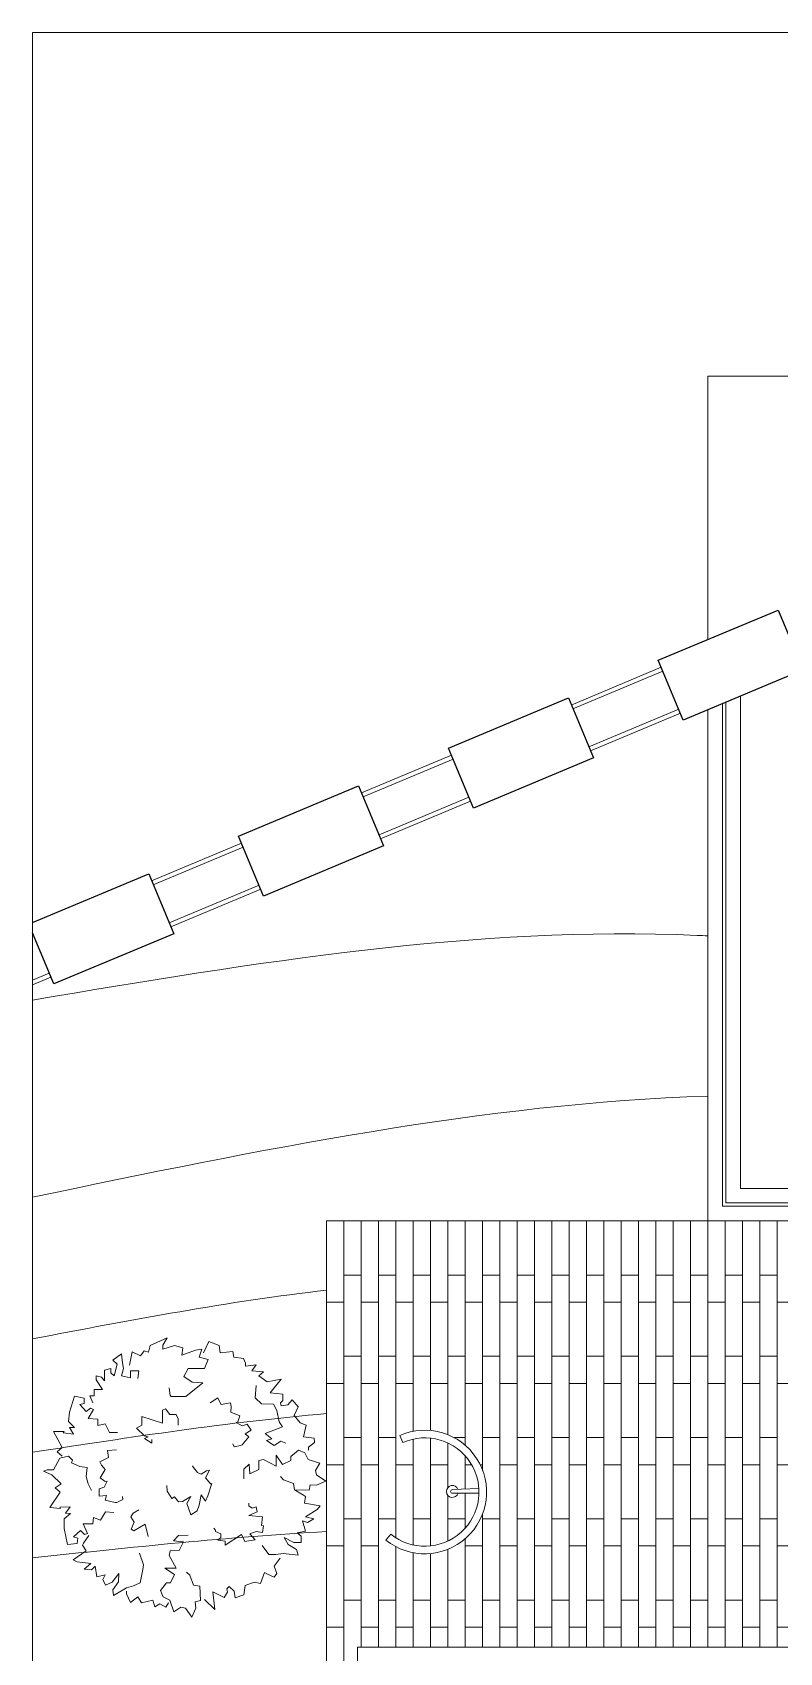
# Model space of a CAD drawing. Header units: millimetres. Extents: x 19901 to 32113, y 13732 to 21214.
# Drawn here: x 26358 to 27047, y 16444 to 17939 of the extents above; entities that cross this region are included whole.
import ezdxf

# ---------------------------------------------------------------- set-up
doc = ezdxf.new("R2010")
doc.units = ezdxf.units.MM
doc.layers.get('0').update_dxf_attribs({"lineweight": 18})
for name, color, linetype, lineweight in [('A-FURN', 9, 'Continuous', 13), ('curve di livello', 6, 'Continuous', 9), ('MURO', 1, 'Continuous', 25), ('pavimentazione esterna', 51, 'Continuous', 15), ('VEGETAZIONE', 94, 'Continuous', 5), ('VERDE_alberi', 104, 'Continuous', 5), ('vetro', 140, 'Continuous', 15), ('Wall', 7, 'Continuous', 20)]:
    doc.layers.add(name, color=color, linetype=linetype, lineweight=lineweight)

# ---------------------------------------------------------------- blocks, each defined once
blk = doc.blocks.new('A$C396F796F')
at = {"layer": 'VERDE_alberi'}
for points in [[(-1.246, 3.854), (-1.122, 3.81), (-1.066, 4.005), (-0.576, 4.226), (-0.702, 4.018), (-0.702, 3.901), (-0.365, 4.005), (-0.127, 3.94), (-0.155, 3.732), (0.238, 3.875), (0.42, 3.901), (0.35, 3.667), (0.602, 3.602), (0.504, 3.341), (0.027, 3.341), (-0.099, 3.107), (0.14, 2.951), (0.448, 2.925), (-0.043, 2.535), (-0.463, 2.535), (-0.491, 2.561), (-0.519, 2.782)], [(-2.728, 2.349), (-2.813, 2.557), (-2.686, 2.557), (-2.686, 2.739), (-2.448, 2.739), (-2.63, 3.012), (-2.63, 3.129), (-2.476, 3.09), (-2.392, 2.986), (-2.392, 3.299), (-2.21, 3.338), (-2.21, 3.22), (-2.111, 3.129), (-2.027, 3.468), (-2.153, 3.585), (-1.901, 3.767), (-1.873, 3.507), (-1.845, 3.338), (-1.901, 3.129), (-1.635, 3.077), (-1.635, 3.273), (-1.396, 3.273), (-1.424, 3.051)], [(-1.246, 3.854), (-1.35, 3.705), (-1.586, 3.82), (-1.668, 3.437)], [(0.476, 3.797), (0.63, 4.122), (0.925, 4.005), (0.953, 3.797), (1.318, 3.836), (1.346, 3.667), (1.626, 3.628), (1.682, 3.498), (1.682, 3.406), (1.991, 3.445), (1.864, 3.276), (2.201, 3.25), (2.075, 3.133), (2.31, 2.958)], [(1.996, 2.85), (1.968, 2.499), (2.15, 2.317), (2.496, 2.316), (2.594, 2.134), (2.66, 1.8), (2.758, 1.657), (2.25, 1.465), (2.445, 1.315), (2.291, 1.263), (2.511, 1.118), (2.706, 1.241), (2.855, 1.185)], [(2.31, 2.958), (2.718, 3.036), (2.394, 2.642), (2.764, 2.602), (2.764, 2.422), (2.694, 2.352), (2.714, 2.262), (2.913, 2.292), (3.033, 2.442), (3.203, 2.232), (3.093, 1.983), (3.261, 1.772), (3.44, 1.703), (3.363, 1.373), (3.443, 1.363), (3.673, 1.334), (3.683, 1.204), (3.503, 1.074), (3.502, 0.985)], [(-3.608, 0.808), (-3.762, 0.939), (-3.608, 1.056), (-3.86, 1.524), (-3.552, 1.524), (-3.58, 1.485), (-3.285, 1.446), (-3.398, 1.641), (-3.257, 1.641), (-3.426, 1.81), (-3.398, 2.084), (-3.257, 2.539), (-2.977, 2.487), (-2.977, 2.331), (-3.103, 2.305), (-2.921, 2.097), (-2.795, 2.201), (-2.71, 2.162), (-2.865, 1.901), (-2.584, 1.875), (-2.584, 1.693), (-2.374, 1.745), (-2.248, 1.498), (-2.017, 1.489)], [(0.661, 2.348), (0.888, 2.491), (0.917, 2.432), (0.981, 2.304), (1.254, 2.354), (1.275, 2.248), (1.264, 2.082), (1.52, 1.978), (1.466, 1.805), (1.415, 1.78), (1.586, 1.69), (1.735, 1.736), (1.853, 1.562), (1.671, 1.457), (1.779, 1.365), (1.593, 1.141), (1.543, 1.116), (1.357, 1.081), (1.316, 1.163)], [(-1.019, 1.294), (-1.019, 1.19), (-1.23, 1.32), (-1.132, 1.372), (-1.23, 1.398), (-1.468, 1.619), (-1.314, 1.71), (-1.314, 1.957), (-0.711, 1.762), (-0.711, 2.139), (-0.627, 2.178), (-0.501, 2.009), (-0.318, 2.009), (-0.262, 1.892), (-0.262, 1.71)], [(-2.04, 0.991), (-2.307, 0.973), (-2.296, 0.909), (-2.273, 0.768), (-2.523, 0.647), (-2.478, 0.549), (-2.371, 0.422), (-2.517, 0.186), (-2.371, 0.079), (-2.316, 0.088), (-2.401, -0.084), (-2.548, -0.136), (-2.542, -0.345), (-2.332, -0.324), (-2.366, -0.461), (-2.084, -0.533), (-2.029, -0.524), (-1.857, -0.442), (-1.872, -0.353)], [(1.633, 0.153), (1.633, 0.439), (1.787, 0.582), (1.815, 0.296), (2.068, 0.426), (2.068, 0.686), (2.208, 0.712), (2.572, 0.517), (2.572, 0.842), (2.755, 0.569), (2.993, 0.686), (2.993, 0.803), (3.218, 0.985), (3.4, 0.907), (3.498, 0.712), (3.835, 0.608), (3.708, 0.4), (3.736, 0.27), (4.003, 0.088), (3.736, -0.029), (3.554, -0.016), (3.526, -0.173), (3.105, -0.16), (3.077, 0.023), (2.783, 0.127), (2.699, 0.218)], [(-3.646, 0.014), (-3.916, 0.275), (-4.155, 0.379), (-4.043, 0.418), (-3.86, 0.418), (-3.678, 0.756), (-3.426, 0.808), (-3.313, 0.691), (-3.341, 0.613), (-3.103, 0.509), (-2.893, 0.483), (-2.921, 0.223), (-2.865, 0.015), (-2.767, -0.18)], [(-0.584, -0.039), (-0.577, -0.199), (-0.496, -0.331), (-0.445, -0.414), (-0.367, -0.366), (-0.25, -0.508), (-0.132, -0.501), (0.101, -0.358), (-0.006, -0.556), (0.104, -0.883), (0.292, -0.767), (0.344, -0.604), (0.404, -0.303), (0.532, -0.488), (0.592, -0.336), (0.71, 0.017), (0.688, 0.004), (0.53, 0.186), (0.641, 0.403), (0.56, 0.386), (0.405, 0.29), (0.298, 0.34), (0.18, 0.481), (0.151, 0.529)], [(-3.646, 0.014), (-3.812, -0.101), (-3.669, -0.232), (-3.965, -0.675), (-3.658, -0.704), (-3.682, -0.662), (-3.385, -0.652), (-3.515, -0.835), (-3.376, -0.848), (-3.559, -1.001), (-3.558, -1.276), (-3.461, -1.742), (-3.177, -1.717), (-3.162, -1.562), (-3.285, -1.524), (-3.084, -1.334), (-2.968, -1.449), (-2.881, -1.419), (-3.01, -1.145), (-2.728, -1.146), (-2.711, -0.964), (-2.506, -1.036), (-2.357, -0.802), (-2.118, -0.815)], [(3.105, -0.16), (3.365, -0.315), (3.421, -0.354), (3.393, -0.549), (3.842, -0.627), (3.758, -0.731), (3.421, -0.939), (3.659, -1.004), (3.477, -1.109), (3.337, -1.057), (3.421, -1.356), (3.183, -1.408), (3.295, -1.499), (3.295, -1.681), (3.084, -1.681), (2.804, -1.538), (2.916, -1.746), (3.155, -1.889), (3.211, -2.045), (2.776, -2.006), (2.566, -2.032), (2.355, -2.032), (2.168, -1.772)], [(-1.131, -1.513), (-1.214, -1.152), (-1.538, -1.346), (-1.615, -1.294), (-1.535, -1.099), (-1.629, -0.942), (-1.557, -0.834), (-1.401, -0.74)], [(0.773, -1.265), (0.814, -1.331), (0.814, -1.37), (0.968, -1.435), (0.968, -1.539), (0.884, -1.617), (1.094, -1.643), (1.094, -1.76), (1.571, -1.448), (1.669, -1.656), (1.964, -1.604), (1.81, -1.435), (1.992, -1.37), (2.174, -1.396), (2.202, -1.201), (2.146, -1.188), (2.174, -0.94), (1.782, -0.901), (2.02, -0.797), (1.992, -0.654), (1.88, -0.693), (1.782, -0.628), (1.782, -0.55)], [(-2.842, -1.484), (-2.993, -1.703), (-3.028, -1.762), (-2.921, -1.928), (-3.296, -2.186), (-3.176, -2.246), (-2.783, -2.295), (-2.973, -2.453), (-2.764, -2.472), (-2.658, -2.366), (-2.61, -2.673), (-2.372, -2.621), (-2.436, -2.75), (-2.36, -2.916), (-2.168, -2.828), (-1.973, -2.581), (-1.988, -2.817), (-2.145, -3.047), (-2.131, -3.212), (-1.752, -2.995), (-1.55, -2.931), (-1.359, -2.844), (-1.285, -2.466), (-1.258, -2.325), (-1.379, -1.994)], [(0.031, -1.476), (-0.255, -1.481), (-0.395, -1.637), (-0.109, -1.661), (-0.235, -1.915), (-0.495, -1.92), (-0.518, -2.06), (-0.317, -2.421), (-0.642, -2.427), (-0.366, -2.605), (-0.479, -2.845), (-0.596, -2.847), (-0.775, -3.074), (-0.694, -3.255), (-0.497, -3.35), (-0.387, -3.685), (-0.181, -3.555), (-0.051, -3.581), (0.136, -3.844), (0.249, -3.576), (0.233, -3.394), (0.388, -3.363), (0.368, -2.943), (0.186, -2.918), (0.077, -2.625), (-0.016, -2.543)], [(0.498, -3.332), (0.801, -3.616), (0.737, -3.109), (1.071, -3.272), (1.166, -3.12), (1.144, -3.024), (1.209, -2.958), (1.362, -3.09), (1.384, -3.28), (1.64, -3.193), (1.68, -2.923), (1.934, -2.834), (2.122, -2.871), (2.232, -2.551), (2.305, -2.585), (2.516, -2.682), (2.593, -2.577), (2.51, -2.372), (2.684, -2.133)], [(-1.752, -3.092), (-1.752, -3.164), (-1.641, -3.414), (-1.425, -3.255), (-1.322, -3.426), (-0.992, -3.346), (-0.936, -3.54), (-0.788, -3.46), (-0.617, -3.551), (-0.541, -3.424)]]:
    blk.add_lwpolyline(points, dxfattribs=at)

msp = doc.modelspace()

# ---------------------------------------------------------------- linework, layer by layer
for p, q in [((26357.7, 17939.2), (28357.7, 17939.2)), ((26357.7, 17939.2), (26357.7, 17046.3)), ((26357.7, 17046.3), (26357.7, 16864.5)), ((26357.7, 16864.4), (26357.6, 16733.7)), ((26357.6, 16733.7), (26357.6, 16599.4)), ((26357.6, 16599.4), (26357.6, 16471.9)), ((26357.6, 16471.9), (26357.6, 16347.9))]:
    msp.add_line(p, q)
at = {"layer": 'A-FURN'}
for p, q in [((26769.8, 16595.6), (26745.2, 16594.6)), ((26769.9, 16591.4), (26745.2, 16591.2))]:
    msp.add_line(p, q, dxfattribs=at)
for radius, start, end in [(5.48, 19.9829, 342.5641), (1.67, 94.1189, 268.428)]:
    msp.add_arc((26745.3, 16592.9), radius, start, end, dxfattribs=at)
at = {"layer": 'curve di livello'}
msp.add_open_spline([(26357.7, 17046.3), (26562.2, 17080.7), (26770.1, 17115.6), (26977.9, 17105.7), (26981.2, 17105.6)], degree=3, knots=[0, 0, 0, 0, 616.486041, 626.504857, 626.504857, 626.504857, 626.504857], dxfattribs=at)
for points in [[(26357.7, 16864.5), (26566.4, 16907.8), (26775.1, 16951.2), (26981.2, 16957.7)], [(26357.6, 16733.7), (26448.4, 16751), (26539.2, 16768.4), (26629.2, 16778.6)], [(26357.6, 16629.1), (26448.3, 16643), (26538.9, 16656.9), (26629.2, 16664.7)], [(26357.6, 16531.6), (26448.3, 16541.3), (26538.9, 16551), (26629.2, 16555.9)]]:
    msp.add_open_spline(points, degree=3, dxfattribs=at)
at = {"layer": 'MURO'}
for p, q in [((26935.4, 17359.9), (27046.1, 17406.2)), ((27046.1, 17406.2), (27069.2, 17350.9)), ((26958.5, 17304.5), (26935.4, 17359.9)), ((27069.2, 17350.9), (26958.5, 17304.5)), ((26741.7, 17278.8), (26852.4, 17325.1)), ((26852.4, 17325.1), (26875.5, 17269.8)), ((26764.8, 17223.4), (26741.7, 17278.8)), ((26875.5, 17269.8), (26764.8, 17223.4)), ((26548, 17197.6), (26658.7, 17244)), ((26658.7, 17244), (26681.8, 17188.7)), ((26571.1, 17142.3), (26548, 17197.6)), ((26681.8, 17188.7), (26571.1, 17142.3)), ((26357.7, 17118), (26465, 17162.9)), ((26465, 17162.9), (26488.1, 17107.5)), ((26377.4, 17061.2), (26357.7, 17108.4)), ((26488.1, 17107.5), (26377.4, 17061.2))]:
    msp.add_line(p, q, dxfattribs=at)
at = {"layer": 'pavimentazione esterna'}
for p, q in [((26661.2, 16842.6), (26645.2, 16842.6)), ((26693.2, 16842.6), (26677.2, 16842.6)), ((26725.2, 16842.6), (26709.2, 16842.6)), ((26757.2, 16842.6), (26741.2, 16842.6)), ((26789.2, 16842.6), (26773.2, 16842.6)), ((26821.2, 16842.6), (26805.2, 16842.6)), ((26853.2, 16842.6), (26837.2, 16842.6)), ((26885.2, 16842.6), (26869.2, 16842.6)), ((26917.2, 16842.6), (26901.2, 16842.6)), ((26949.2, 16842.6), (26933.2, 16842.6)), ((26981.2, 16842.6), (26965.2, 16842.6)), ((26997.2, 16842.6), (27013.2, 16842.6)), ((27029.2, 16842.6), (27045.2, 16842.6))]:
    msp.add_line(p, q, dxfattribs=at)
for points in [[(26629.2, 16842.6), (26645.2, 16842.6), (26645.2, 16767.6), (26629.2, 16767.6), (26629.2, 16842.6)], [(26661.2, 16842.6), (26677.2, 16842.6), (26677.2, 16767.6), (26661.2, 16767.6), (26661.2, 16842.6)], [(26693.2, 16842.6), (26709.2, 16842.6), (26709.2, 16767.6), (26693.2, 16767.6), (26693.2, 16842.6)], [(26725.2, 16842.6), (26741.2, 16842.6), (26741.2, 16767.6), (26725.2, 16767.6), (26725.2, 16842.6)], [(26757.2, 16842.6), (26773.2, 16842.6), (26773.2, 16767.6), (26757.2, 16767.6), (26757.2, 16842.6)], [(26789.2, 16842.6), (26805.2, 16842.6), (26805.2, 16767.6), (26789.2, 16767.6), (26789.2, 16842.6)], [(26821.2, 16842.6), (26837.2, 16842.6), (26837.2, 16767.6), (26821.2, 16767.6), (26821.2, 16842.6)], [(26853.2, 16842.6), (26869.2, 16842.6), (26869.2, 16767.6), (26853.2, 16767.6), (26853.2, 16842.6)], [(26885.2, 16842.6), (26901.2, 16842.6), (26901.2, 16767.6), (26885.2, 16767.6), (26885.2, 16842.6)], [(26917.2, 16842.6), (26933.2, 16842.6), (26933.2, 16767.6), (26917.2, 16767.6), (26917.2, 16842.6)], [(26949.2, 16842.6), (26965.2, 16842.6), (26965.2, 16767.6), (26949.2, 16767.6), (26949.2, 16842.6)], [(26981.2, 16842.6), (26997.2, 16842.6), (26997.2, 16767.6), (26981.2, 16767.6), (26981.2, 16842.6)], [(27013.2, 16842.6), (27029.2, 16842.6), (27029.2, 16767.6), (27013.2, 16767.6), (27013.2, 16842.6)], [(27045.2, 16842.6), (27061.2, 16842.6), (27061.2, 16767.6), (27045.2, 16767.6), (27045.2, 16842.6)], [(26645.2, 16792.6), (26661.2, 16792.6), (26661.2, 16717.6), (26645.2, 16717.6), (26645.2, 16792.6)], [(26677.2, 16792.6), (26693.2, 16792.6), (26693.2, 16717.6), (26677.2, 16717.6), (26677.2, 16792.6)], [(26709.2, 16792.6), (26725.2, 16792.6), (26725.2, 16717.6), (26709.2, 16717.6), (26709.2, 16792.6)], [(26741.2, 16792.6), (26757.2, 16792.6), (26757.2, 16717.6), (26741.2, 16717.6), (26741.2, 16792.6)], [(26773.2, 16792.6), (26789.2, 16792.6), (26789.2, 16717.6), (26773.2, 16717.6), (26773.2, 16792.6)], [(26805.2, 16792.6), (26821.2, 16792.6), (26821.2, 16717.6), (26805.2, 16717.6), (26805.2, 16792.6)], [(26837.2, 16792.6), (26853.2, 16792.6), (26853.2, 16717.6), (26837.2, 16717.6), (26837.2, 16792.6)], [(26869.2, 16792.6), (26885.2, 16792.6), (26885.2, 16717.6), (26869.2, 16717.6), (26869.2, 16792.6)], [(26901.2, 16792.6), (26917.2, 16792.6), (26917.2, 16717.6), (26901.2, 16717.6), (26901.2, 16792.6)], [(26933.2, 16792.6), (26949.2, 16792.6), (26949.2, 16717.6), (26933.2, 16717.6), (26933.2, 16792.6)], [(26965.2, 16792.6), (26981.2, 16792.6), (26981.2, 16717.6), (26965.2, 16717.6), (26965.2, 16792.6)], [(26997.2, 16792.6), (27013.2, 16792.6), (27013.2, 16717.6), (26997.2, 16717.6), (26997.2, 16792.6)], [(27029.2, 16792.6), (27045.2, 16792.6), (27045.2, 16717.6), (27029.2, 16717.6), (27029.2, 16792.6)], [(26629.2, 16767.6), (26645.2, 16767.6), (26645.2, 16692.6), (26629.2, 16692.6), (26629.2, 16767.6)], [(26661.2, 16767.6), (26677.2, 16767.6), (26677.2, 16692.6), (26661.2, 16692.6), (26661.2, 16767.6)], [(26693.2, 16767.6), (26709.2, 16767.6), (26709.2, 16692.6), (26693.2, 16692.6), (26693.2, 16767.6)], [(26725.2, 16767.6), (26741.2, 16767.6), (26741.2, 16692.6), (26725.2, 16692.6), (26725.2, 16767.6)], [(26757.2, 16767.6), (26773.2, 16767.6), (26773.2, 16692.6), (26757.2, 16692.6), (26757.2, 16767.6)], [(26789.2, 16767.6), (26805.2, 16767.6), (26805.2, 16692.6), (26789.2, 16692.6), (26789.2, 16767.6)], [(26821.2, 16767.6), (26837.2, 16767.6), (26837.2, 16692.6), (26821.2, 16692.6), (26821.2, 16767.6)], [(26853.2, 16767.6), (26869.2, 16767.6), (26869.2, 16692.6), (26853.2, 16692.6), (26853.2, 16767.6)], [(26885.2, 16767.6), (26901.2, 16767.6), (26901.2, 16692.6), (26885.2, 16692.6), (26885.2, 16767.6)], [(26917.2, 16767.6), (26933.2, 16767.6), (26933.2, 16692.6), (26917.2, 16692.6), (26917.2, 16767.6)], [(26949.2, 16767.6), (26965.2, 16767.6), (26965.2, 16692.6), (26949.2, 16692.6), (26949.2, 16767.6)], [(26981.2, 16767.6), (26997.2, 16767.6), (26997.2, 16692.6), (26981.2, 16692.6), (26981.2, 16767.6)], [(27013.2, 16767.6), (27029.2, 16767.6), (27029.2, 16692.6), (27013.2, 16692.6), (27013.2, 16767.6)], [(27045.2, 16767.6), (27061.2, 16767.6), (27061.2, 16692.6), (27045.2, 16692.6), (27045.2, 16767.6)], [(26645.2, 16717.6), (26661.2, 16717.6), (26661.2, 16642.6), (26645.2, 16642.6), (26645.2, 16717.6)], [(26677.2, 16717.6), (26693.2, 16717.6), (26693.2, 16642.6), (26677.2, 16642.6), (26677.2, 16717.6)], [(26709.2, 16717.6), (26725.2, 16717.6), (26725.2, 16649.1)], [(26709.2, 16648.3), (26709.2, 16717.6)], [(26741.2, 16717.6), (26757.2, 16717.6), (26757.2, 16642.6), (26746.9, 16642.6)], [(26741.2, 16645.2), (26741.2, 16717.6)], [(26773.2, 16717.6), (26789.2, 16717.6), (26789.2, 16642.6), (26773.2, 16642.6), (26773.2, 16717.6)], [(26805.2, 16717.6), (26821.2, 16717.6), (26821.2, 16642.6), (26805.2, 16642.6), (26805.2, 16717.6)], [(26837.2, 16717.6), (26853.2, 16717.6), (26853.2, 16642.6), (26837.2, 16642.6), (26837.2, 16717.6)], [(26869.2, 16717.6), (26885.2, 16717.6), (26885.2, 16642.6), (26869.2, 16642.6), (26869.2, 16717.6)], [(26901.2, 16717.6), (26917.2, 16717.6), (26917.2, 16642.6), (26901.2, 16642.6), (26901.2, 16717.6)], [(26933.2, 16717.6), (26949.2, 16717.6), (26949.2, 16642.6), (26933.2, 16642.6), (26933.2, 16717.6)], [(26965.2, 16717.6), (26981.2, 16717.6), (26981.2, 16642.6), (26965.2, 16642.6), (26965.2, 16717.6)], [(26997.2, 16717.6), (27013.2, 16717.6), (27013.2, 16642.6), (26997.2, 16642.6), (26997.2, 16717.6)], [(27029.2, 16717.6), (27045.2, 16717.6), (27045.2, 16642.6), (27029.2, 16642.6), (27029.2, 16717.6)], [(26629.2, 16692.6), (26645.2, 16692.6), (26645.2, 16617.6), (26629.2, 16617.6), (26629.2, 16692.6)], [(26661.2, 16692.6), (26677.2, 16692.6), (26677.2, 16617.6), (26661.2, 16617.6), (26661.2, 16692.6)], [(26693.2, 16692.6), (26709.2, 16692.6), (26709.2, 16648.3)], [(26709.2, 16641.2), (26709.2, 16617.6), (26693.2, 16617.6), (26693.2, 16692.6)], [(26725.2, 16692.6), (26741.2, 16692.6), (26741.2, 16645.2)], [(26725.2, 16649.1), (26725.2, 16692.6)], [(26757.2, 16692.6), (26773.2, 16692.6), (26773.2, 16617.6), (26771, 16617.6)], [(26757.2, 16635.4), (26757.2, 16692.6)], [(26789.2, 16692.6), (26805.2, 16692.6), (26805.2, 16617.6), (26789.2, 16617.6), (26789.2, 16692.6)], [(26821.2, 16692.6), (26837.2, 16692.6), (26837.2, 16617.6), (26821.2, 16617.6), (26821.2, 16692.6)], [(26853.2, 16692.6), (26869.2, 16692.6), (26869.2, 16617.6), (26853.2, 16617.6), (26853.2, 16692.6)], [(26885.2, 16692.6), (26901.2, 16692.6), (26901.2, 16617.6), (26885.2, 16617.6), (26885.2, 16692.6)], [(26917.2, 16692.6), (26933.2, 16692.6), (26933.2, 16617.6), (26917.2, 16617.6), (26917.2, 16692.6)], [(26949.2, 16692.6), (26965.2, 16692.6), (26965.2, 16617.6), (26949.2, 16617.6), (26949.2, 16692.6)], [(26981.2, 16692.6), (26997.2, 16692.6), (26997.2, 16617.6), (26981.2, 16617.6), (26981.2, 16692.6)], [(27013.2, 16692.6), (27029.2, 16692.6), (27029.2, 16617.6), (27013.2, 16617.6), (27013.2, 16692.6)], [(27045.2, 16692.6), (27061.2, 16692.6), (27061.2, 16617.6), (27045.2, 16617.6), (27045.2, 16692.6)], [(26645.2, 16642.6), (26661.2, 16642.6), (26661.2, 16567.6), (26645.2, 16567.6), (26645.2, 16642.6)], [(26677.2, 16642.6), (26693.2, 16642.6), (26693.2, 16567.6), (26677.2, 16567.6), (26677.2, 16642.6)], [(26725.2, 16642.1), (26725.2, 16567.6), (26709.2, 16567.6), (26709.2, 16641.2)], [(26741.2, 16637.6), (26741.2, 16617.6), (26725.2, 16617.6), (26725.2, 16642.1)], [(26773.2, 16642.6), (26789.2, 16642.6), (26789.2, 16567.6), (26773.2, 16567.6), (26773.2, 16572.3)], [(26773.2, 16612.4), (26773.2, 16642.6)], [(26805.2, 16642.6), (26821.2, 16642.6), (26821.2, 16567.6), (26805.2, 16567.6), (26805.2, 16642.6)], [(26837.2, 16642.6), (26853.2, 16642.6), (26853.2, 16567.6), (26837.2, 16567.6), (26837.2, 16642.6)], [(26869.2, 16642.6), (26885.2, 16642.6), (26885.2, 16567.6), (26869.2, 16567.6), (26869.2, 16642.6)], [(26901.2, 16642.6), (26917.2, 16642.6), (26917.2, 16567.6), (26901.2, 16567.6), (26901.2, 16642.6)], [(26933.2, 16642.6), (26949.2, 16642.6), (26949.2, 16567.6), (26933.2, 16567.6), (26933.2, 16642.6)], [(26965.2, 16642.6), (26981.2, 16642.6), (26981.2, 16567.6), (26965.2, 16567.6), (26965.2, 16642.6)], [(26997.2, 16642.6), (27013.2, 16642.6), (27013.2, 16567.6), (26997.2, 16567.6), (26997.2, 16642.6)], [(27029.2, 16642.6), (27045.2, 16642.6), (27045.2, 16567.6), (27029.2, 16567.6), (27029.2, 16642.6)], [(26741.2, 16596.6), (26741.2, 16637.6)], [(26757.2, 16625.6), (26757.2, 16595.1)], [(26629.2, 16617.6), (26645.2, 16617.6), (26645.2, 16542.6), (26629.2, 16542.6), (26629.2, 16617.6)], [(26661.2, 16617.6), (26677.2, 16617.6), (26677.2, 16542.6), (26661.2, 16542.6), (26661.2, 16617.6)], [(26693.2, 16617.6), (26709.2, 16617.6), (26709.2, 16543.5)], [(26693.2, 16550), (26693.2, 16617.6)], [(26725.2, 16617.6), (26741.2, 16617.6), (26741.2, 16596.6)], [(26725.2, 16542.6), (26725.2, 16617.6)], [(26757.2, 16617.6), (26763.1, 16617.6)], [(26789.2, 16617.6), (26805.2, 16617.6), (26805.2, 16542.6), (26789.2, 16542.6), (26789.2, 16617.6)], [(26821.2, 16617.6), (26837.2, 16617.6), (26837.2, 16542.6), (26821.2, 16542.6), (26821.2, 16617.6)], [(26853.2, 16617.6), (26869.2, 16617.6), (26869.2, 16542.6), (26853.2, 16542.6), (26853.2, 16617.6)], [(26885.2, 16617.6), (26901.2, 16617.6), (26901.2, 16542.6), (26885.2, 16542.6), (26885.2, 16617.6)], [(26917.2, 16617.6), (26933.2, 16617.6), (26933.2, 16542.6), (26917.2, 16542.6), (26917.2, 16617.6)], [(26949.2, 16617.6), (26965.2, 16617.6), (26965.2, 16542.6), (26949.2, 16542.6), (26949.2, 16617.6)], [(26981.2, 16617.6), (26997.2, 16617.6), (26997.2, 16542.6), (26981.2, 16542.6), (26981.2, 16617.6)], [(27013.2, 16617.6), (27029.2, 16617.6), (27029.2, 16542.6), (27013.2, 16542.6), (27013.2, 16617.6)], [(27045.2, 16617.6), (27061.2, 16617.6), (27061.2, 16542.6), (27045.2, 16542.6), (27045.2, 16617.6)], [(26757.2, 16591.3), (26757.2, 16567.6), (26741.2, 16567.6), (26741.2, 16589.2)], [(26741.2, 16589.2), (26741.2, 16547.1)], [(26757.2, 16559.1), (26757.2, 16591.3)], [(26645.2, 16567.6), (26661.2, 16567.6), (26661.2, 16492.6), (26645.2, 16492.6), (26645.2, 16567.6)], [(26693.2, 16542), (26693.2, 16492.6), (26677.2, 16492.6), (26677.2, 16567.6)], [(26773.2, 16567.6), (26789.2, 16567.6), (26789.2, 16492.6), (26773.2, 16492.6), (26773.2, 16567.6)], [(26805.2, 16567.6), (26821.2, 16567.6), (26821.2, 16492.6), (26805.2, 16492.6), (26805.2, 16567.6)], [(26837.2, 16567.6), (26853.2, 16567.6), (26853.2, 16492.6), (26837.2, 16492.6), (26837.2, 16567.6)], [(26869.2, 16567.6), (26885.2, 16567.6), (26885.2, 16492.6), (26869.2, 16492.6), (26869.2, 16567.6)], [(26901.2, 16567.6), (26917.2, 16567.6), (26917.2, 16492.6), (26901.2, 16492.6), (26901.2, 16567.6)], [(26933.2, 16567.6), (26949.2, 16567.6), (26949.2, 16492.6), (26933.2, 16492.6), (26933.2, 16567.6)], [(26965.2, 16567.6), (26981.2, 16567.6), (26981.2, 16492.6), (26965.2, 16492.6), (26965.2, 16567.6)], [(26997.2, 16567.6), (27013.2, 16567.6), (27013.2, 16492.6), (26997.2, 16492.6), (26997.2, 16567.6)], [(27029.2, 16567.6), (27045.2, 16567.6), (27045.2, 16492.6), (27029.2, 16492.6), (27029.2, 16567.6)], [(26629.2, 16542.6), (26645.2, 16542.6), (26645.2, 16467.6), (26629.2, 16467.6), (26629.2, 16542.6)], [(26661.2, 16542.6), (26677.2, 16542.6), (26677.2, 16467.6), (26661.2, 16467.6), (26661.2, 16542.6)], [(26709.2, 16536.4), (26709.2, 16467.6), (26693.2, 16467.6), (26693.2, 16542)], [(26725.2, 16535.6), (26725.2, 16492.6), (26709.2, 16492.6), (26709.2, 16536.4)], [(26741.2, 16539.5), (26741.2, 16467.6), (26725.2, 16467.6), (26725.2, 16535.6)], [(26757.2, 16549.3), (26757.2, 16492.6), (26741.2, 16492.6), (26741.2, 16539.5)], [(26757.2, 16542.6), (26773.2, 16542.6), (26773.2, 16467.6), (26757.2, 16467.6), (26757.2, 16542.6)], [(26789.2, 16542.6), (26805.2, 16542.6), (26805.2, 16467.6), (26789.2, 16467.6), (26789.2, 16542.6)], [(26821.2, 16542.6), (26837.2, 16542.6), (26837.2, 16467.6), (26821.2, 16467.6), (26821.2, 16542.6)], [(26853.2, 16542.6), (26869.2, 16542.6), (26869.2, 16467.6), (26853.2, 16467.6), (26853.2, 16542.6)], [(26885.2, 16542.6), (26901.2, 16542.6), (26901.2, 16467.6), (26885.2, 16467.6), (26885.2, 16542.6)], [(26917.2, 16542.6), (26933.2, 16542.6), (26933.2, 16467.6), (26917.2, 16467.6), (26917.2, 16542.6)], [(26949.2, 16542.6), (26965.2, 16542.6), (26965.2, 16467.6), (26949.2, 16467.6), (26949.2, 16542.6)], [(26981.2, 16542.6), (26997.2, 16542.6), (26997.2, 16467.6), (26981.2, 16467.6), (26981.2, 16542.6)], [(27013.2, 16542.6), (27029.2, 16542.6), (27029.2, 16467.6), (27013.2, 16467.6), (27013.2, 16542.6)], [(27045.2, 16542.6), (27061.2, 16542.6), (27061.2, 16467.6), (27045.2, 16467.6), (27045.2, 16542.6)], [(26645.2, 16492.6), (26661.2, 16492.6), (26661.2, 16449.2)], [(26657.7, 16417.6), (26645.2, 16417.6), (26645.2, 16492.6)], [(26677.2, 16492.6), (26693.2, 16492.6), (26693.2, 16449.2)], [(26677.2, 16449.2), (26677.2, 16492.6)], [(26709.2, 16492.6), (26725.2, 16492.6), (26725.2, 16449.2)], [(26709.2, 16449.2), (26709.2, 16492.6)], [(26741.2, 16492.6), (26757.2, 16492.6), (26757.2, 16449.2)], [(26741.2, 16449.2), (26741.2, 16492.6)], [(26773.2, 16492.6), (26789.2, 16492.6), (26789.2, 16449.2)], [(26773.2, 16449.2), (26773.2, 16492.6)], [(26805.2, 16492.6), (26821.2, 16492.6), (26821.2, 16449.2)], [(26805.2, 16449.2), (26805.2, 16492.6)], [(26837.2, 16492.6), (26853.2, 16492.6), (26853.2, 16449.2)], [(26837.2, 16449.2), (26837.2, 16492.6)], [(26869.2, 16492.6), (26885.2, 16492.6), (26885.2, 16449.2)], [(26869.2, 16449.2), (26869.2, 16492.6)], [(26901.2, 16492.6), (26917.2, 16492.6), (26917.2, 16449.2)], [(26901.2, 16449.2), (26901.2, 16492.6)], [(26933.2, 16492.6), (26949.2, 16492.6), (26949.2, 16449.2)], [(26933.2, 16449.2), (26933.2, 16492.6)], [(26965.2, 16492.6), (26981.2, 16492.6), (26981.2, 16449.2)], [(26965.2, 16449.2), (26965.2, 16492.6)], [(26997.2, 16492.6), (27013.2, 16492.6), (27013.2, 16449.2)], [(26997.2, 16449.2), (26997.2, 16492.6)], [(27029.2, 16492.6), (27045.2, 16492.6), (27045.2, 16449.2)], [(27029.2, 16449.2), (27029.2, 16492.6)], [(26629.2, 16467.6), (26645.2, 16467.6), (26645.2, 16392.6), (26629.2, 16392.6), (26629.2, 16467.6)], [(26981.2, 16467.6), (26997.2, 16467.6), (26997.2, 16449.2)], [(26981.2, 16449.2), (26981.2, 16467.6)], [(27013.2, 16467.6), (27029.2, 16467.6), (27029.2, 16449.2)], [(27013.2, 16449.2), (27013.2, 16467.6)], [(27045.2, 16467.6), (27061.2, 16467.6), (27061.2, 16449.2)], [(27045.2, 16449.2), (27045.2, 16467.6)]]:
    msp.add_lwpolyline(points, dxfattribs=at)
at = {"layer": 'VEGETAZIONE'}
for p, q in [((26699.5, 16638), (26696.7, 16644.4)), ((26688.4, 16553.5), (26684, 16548))]:
    msp.add_line(p, q, dxfattribs=at)
for radius in [57, 50]:
    msp.add_arc((26719.9, 16592.4), radius, 231.0093, 114.0253, dxfattribs=at)
at = {"layer": 'vetro'}
for p, q in [((26938.1, 17353.4), (26855.1, 17318.6)), ((26939.6, 17349.7), (26856.6, 17315)), ((26954.3, 17314.7), (26871.3, 17279.9)), ((26994.7, 16856.1), (26994.7, 17319.7)), ((26997.7, 16859.1), (26997.7, 17320.9)), ((26955.8, 17311), (26872.8, 17276.2)), ((26744.4, 17272.3), (26661.4, 17237.5)), ((26745.9, 17268.6), (26662.9, 17233.8)), ((26760.6, 17233.6), (26677.6, 17198.8)), ((26762.1, 17229.9), (26679.1, 17195.1)), ((26550.7, 17191.2), (26467.7, 17156.4)), ((26552.2, 17187.5), (26469.2, 17152.7)), ((26566.9, 17152.4), (26483.9, 17117.7)), ((26568.4, 17148.8), (26485.4, 17114)), ((26358.5, 17106.4), (26357.7, 17106)), ((26373.2, 17071.3), (26357.7, 17064.8)), ((26374.7, 17067.6), (26357.7, 17060.5)), ((27405.2, 16856.1), (26994.7, 16856.1)), ((26997.7, 16859.1), (27405.2, 16859.1))]:
    msp.add_line(p, q, dxfattribs=at)
at = {"layer": 'Wall'}
for p, q in [((26981.2, 17621.9), (27562.4, 17622.4)), ((26981.2, 17621.9), (26981.2, 17379.1)), ((26981.2, 16842.6), (26981.2, 17314)), ((27011.2, 16872.6), (27011.2, 17326.6)), ((27416.2, 16872.6), (27011.2, 16872.6)), ((27411.2, 16842.6), (26981.2, 16842.6)), ((26657.7, 15939.2), (26657.7, 16449.2)), ((26657.7, 16449.2), (27197.7, 16449.2))]:
    msp.add_line(p, q, dxfattribs=at)

# ---------------------------------------------------------------- block references
at = {"layer": 'VEGETAZIONE', "xscale": 31.94508535826592, "yscale": 31.94508535826592, "zscale": 31.94508535826592}
msp.add_blockref('A$C396F796F', (26500.5, 16599.6), dxfattribs=at)

doc.saveas('drawing.dxf')
